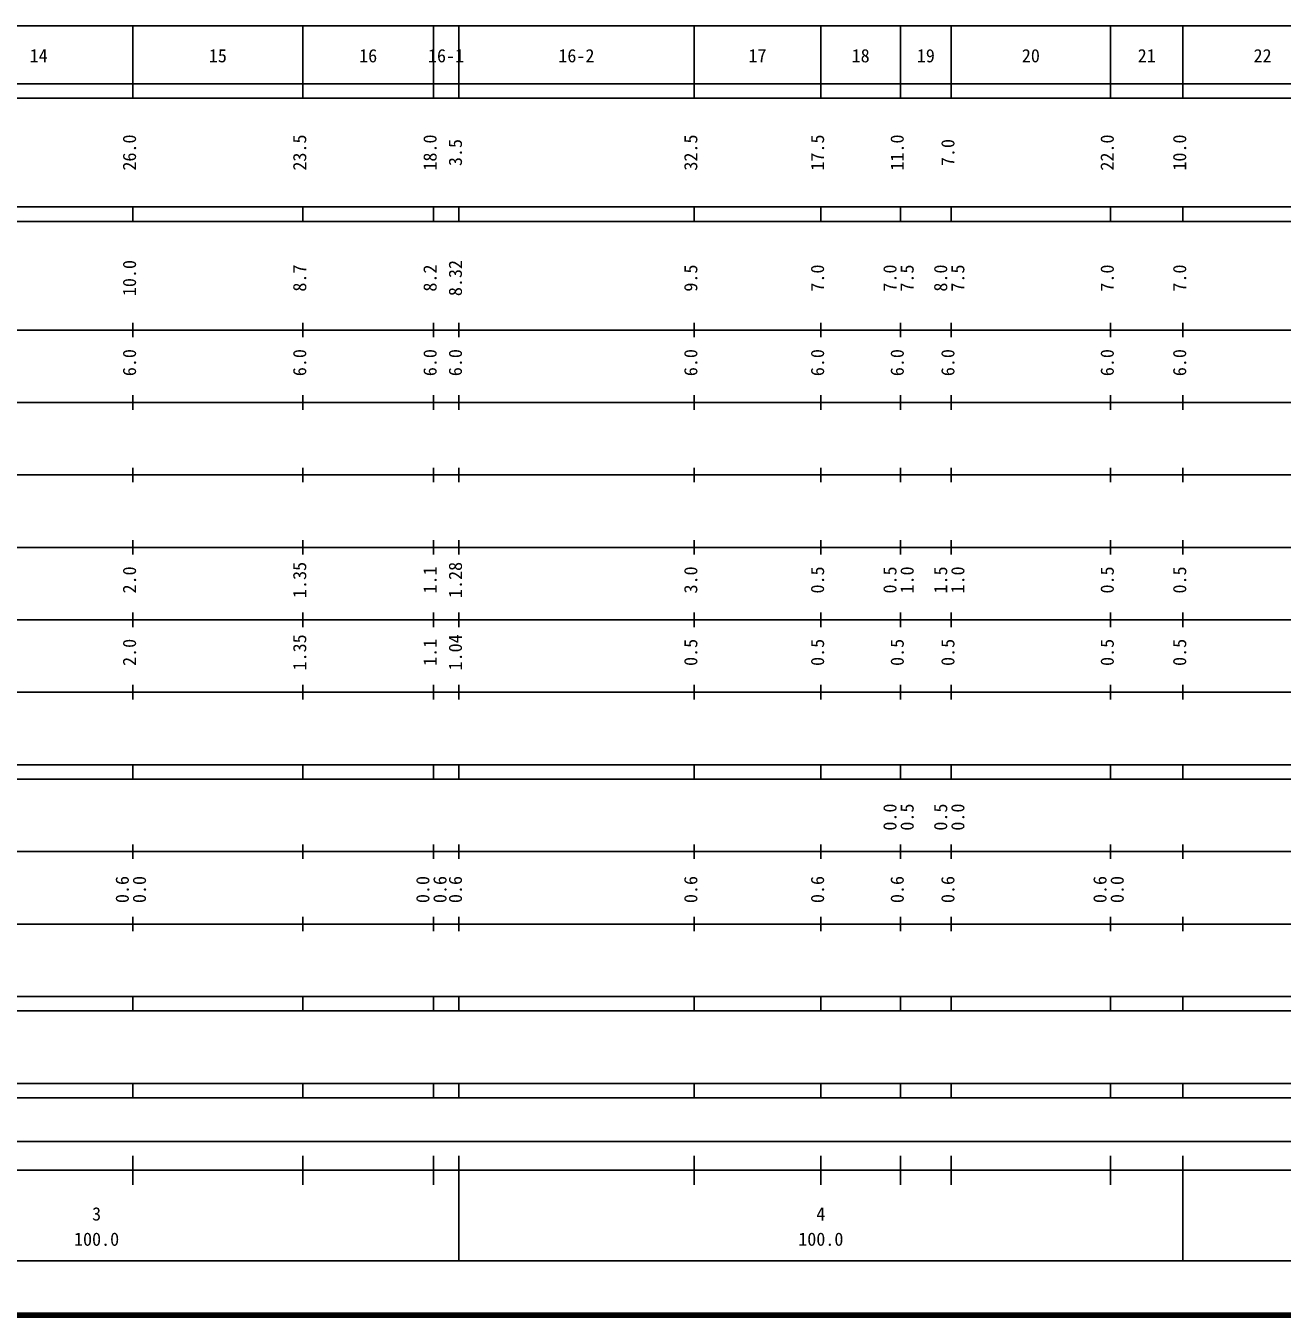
# Model space of a CAD drawing. Units: millimetres on the paper, enlarged 1000 times. Extents: x 40000 to 680000, y 20000 to 380000.
# Drawn here: x 308226 to 481708, y 20000 to 198000 of the extents above; entities that cross this region are included whole.
import ezdxf
from ezdxf.enums import TextEntityAlignment as Align

# ---------------------------------------------------------------- set-up
doc = ezdxf.new("R2010")
doc.units = ezdxf.units.MM
doc.header["$LTSCALE"] = 1000
doc.layers.add('M-TTL', color=2, linetype='Continuous', lineweight=140)
doc.layers.add('M-TTL-BAND', color=7, linetype='Continuous', lineweight=25)
doc.styles.add('ＭＳ ゴシック', font='')
doc.styles.get('ＭＳ ゴシック').set_extended_font_data('MS Gothic')

msp = doc.modelspace()

# ---------------------------------------------------------------- linework, layer by layer
at = {"layer": 'M-TTL'}
msp.add_line((40000, 20000), (680000, 20000), dxfattribs=at)
at = {"layer": 'M-TTL-BAND'}
for p, q in [((68000, 198000), (579000, 198000)), ((323000, 188000), (323000, 198000)), ((346500, 188000), (346500, 198000)), ((364500, 188000), (364500, 198000)), ((368000, 188000), (368000, 198000)), ((400500, 188000), (400500, 198000)), ((418000, 188000), (418000, 198000)), ((429000, 188000), (429000, 198000)), ((436000, 188000), (436000, 198000)), ((458000, 188000), (458000, 198000)), ((468000, 188000), (468000, 198000)), ((40000, 190000), (579000, 190000)), ((40000, 188000), (579000, 188000)), ((40000, 173000), (579000, 173000)), ((323000, 171000), (323000, 173000)), ((346500, 171000), (346500, 173000)), ((364500, 171000), (364500, 173000)), ((368000, 171000), (368000, 173000)), ((400500, 171000), (400500, 173000)), ((418000, 171000), (418000, 173000)), ((429000, 171000), (429000, 173000)), ((436000, 171000), (436000, 173000)), ((458000, 171000), (458000, 173000)), ((468000, 171000), (468000, 173000)), ((40000, 171000), (579000, 171000)), ((323000, 155000), (323000, 157000)), ((346500, 155000), (346500, 157000)), ((364500, 155000), (364500, 157000)), ((368000, 155000), (368000, 157000)), ((400500, 155000), (400500, 157000)), ((418000, 155000), (418000, 157000)), ((429000, 155000), (429000, 157000)), ((436000, 155000), (436000, 157000)), ((458000, 155000), (458000, 157000)), ((468000, 155000), (468000, 157000)), ((40000, 156000), (579000, 156000)), ((46000, 146000), (579000, 146000)), ((323000, 145000), (323000, 147000)), ((346500, 145000), (346500, 147000)), ((364500, 145000), (364500, 147000)), ((368000, 145000), (368000, 147000)), ((400500, 145000), (400500, 147000)), ((418000, 145000), (418000, 147000)), ((429000, 145000), (429000, 147000)), ((436000, 145000), (436000, 147000)), ((458000, 145000), (458000, 147000)), ((468000, 145000), (468000, 147000)), ((52000, 136000), (579000, 136000)), ((323000, 135000), (323000, 137000)), ((346500, 135000), (346500, 137000)), ((364500, 135000), (364500, 137000)), ((368000, 135000), (368000, 137000)), ((400500, 135000), (400500, 137000)), ((418000, 135000), (418000, 137000)), ((429000, 135000), (429000, 137000)), ((436000, 135000), (436000, 137000)), ((458000, 135000), (458000, 137000)), ((468000, 135000), (468000, 137000)), ((323000, 125000), (323000, 127000)), ((346500, 125000), (346500, 127000)), ((364500, 125000), (364500, 127000)), ((368000, 125000), (368000, 127000)), ((400500, 125000), (400500, 127000)), ((418000, 125000), (418000, 127000)), ((429000, 125000), (429000, 127000)), ((436000, 125000), (436000, 127000)), ((458000, 125000), (458000, 127000)), ((468000, 125000), (468000, 127000)), ((46000, 126000), (579000, 126000)), ((52000, 116000), (579000, 116000)), ((323000, 115000), (323000, 117000)), ((346500, 115000), (346500, 117000)), ((364500, 115000), (364500, 117000)), ((368000, 115000), (368000, 117000)), ((400500, 115000), (400500, 117000)), ((418000, 115000), (418000, 117000)), ((429000, 115000), (429000, 117000)), ((436000, 115000), (436000, 117000)), ((458000, 115000), (458000, 117000)), ((468000, 115000), (468000, 117000)), ((323000, 105000), (323000, 107000)), ((346500, 105000), (346500, 107000)), ((364500, 105000), (364500, 107000)), ((368000, 105000), (368000, 107000)), ((400500, 105000), (400500, 107000)), ((418000, 105000), (418000, 107000)), ((429000, 105000), (429000, 107000)), ((436000, 105000), (436000, 107000)), ((458000, 105000), (458000, 107000)), ((468000, 105000), (468000, 107000)), ((46000, 106000), (579000, 106000)), ((40000, 96000), (579000, 96000)), ((323000, 94000), (323000, 96000)), ((346500, 94000), (346500, 96000)), ((364500, 94000), (364500, 96000)), ((368000, 94000), (368000, 96000)), ((400500, 94000), (400500, 96000)), ((418000, 94000), (418000, 96000)), ((429000, 94000), (429000, 96000)), ((436000, 94000), (436000, 96000)), ((458000, 94000), (458000, 96000)), ((468000, 94000), (468000, 96000)), ((40000, 94000), (579000, 94000)), ((49000, 84000), (579000, 84000)), ((323000, 83000), (323000, 85000)), ((346500, 83000), (346500, 85000)), ((364500, 83000), (364500, 85000)), ((368000, 83000), (368000, 85000)), ((400500, 83000), (400500, 85000)), ((418000, 83000), (418000, 85000)), ((429000, 83000), (429000, 85000)), ((436000, 83000), (436000, 85000)), ((458000, 83000), (458000, 85000)), ((468000, 83000), (468000, 85000)), ((323000, 73000), (323000, 75000)), ((346500, 73000), (346500, 75000)), ((364500, 73000), (364500, 75000)), ((368000, 73000), (368000, 75000)), ((400500, 73000), (400500, 75000)), ((418000, 73000), (418000, 75000)), ((429000, 73000), (429000, 75000)), ((436000, 73000), (436000, 75000)), ((458000, 73000), (458000, 75000)), ((468000, 73000), (468000, 75000)), ((40000, 74000), (579000, 74000)), ((40000, 64000), (579000, 64000)), ((323000, 62000), (323000, 64000)), ((346500, 62000), (346500, 64000)), ((364500, 62000), (364500, 64000)), ((368000, 62000), (368000, 64000)), ((400500, 62000), (400500, 64000)), ((418000, 62000), (418000, 64000)), ((429000, 62000), (429000, 64000)), ((436000, 62000), (436000, 64000)), ((458000, 62000), (458000, 64000)), ((468000, 62000), (468000, 64000)), ((40000, 62000), (579000, 62000)), ((40000, 52000), (579000, 52000)), ((323000, 50000), (323000, 52000)), ((346500, 50000), (346500, 52000)), ((364500, 50000), (364500, 52000)), ((368000, 50000), (368000, 52000)), ((400500, 50000), (400500, 52000)), ((418000, 50000), (418000, 52000)), ((429000, 50000), (429000, 52000)), ((436000, 50000), (436000, 52000)), ((458000, 50000), (458000, 52000)), ((468000, 50000), (468000, 52000)), ((40000, 50000), (579000, 50000)), ((71000, 44000), (565000, 44000)), ((323000, 38000), (323000, 42000)), ((346500, 38000), (346500, 42000)), ((364500, 38000), (364500, 42000)), ((368000, 27500), (368000, 42000)), ((400500, 38000), (400500, 42000)), ((418000, 38000), (418000, 42000)), ((429000, 38000), (429000, 42000)), ((436000, 38000), (436000, 42000)), ((458000, 38000), (458000, 42000)), ((468000, 27500), (468000, 42000)), ((40000, 40000), (579000, 40000)), ((68000, 27500), (579000, 27500))]:
    msp.add_line(p, q, dxfattribs=at)

# ---------------------------------------------------------------- texts
at = {"layer": 'M-TTL-BAND', "style": 'ＭＳ ゴシック'}
for s, p in [('14', (310000, 192405)), ('15', (334750, 192405)), ('16', (355500, 192405)), ('16-1', (366250, 192405)), ('16-2', (384250, 192405)), ('17', (409250, 192405)), ('18', (423500, 192405)), ('19', (432500, 192405)), ('20', (447000, 192405)), ('21', (463000, 192405)), ('22', (479000, 192405)), ('3', (318000, 32523)), ('4', (418000, 32523)), ('100.0', (318000, 29033)), ('100.0', (418000, 29033))]:
    msp.add_text(s, height=1833, dxfattribs=at).set_placement(p, align=Align.BOTTOM_CENTER)
for s, p in [('26.0', (324000, 180500)), ('23.5', (347500, 180500)), ('18.0', (365500, 180500)), ('3.5', (369000, 180500)), ('32.5', (401500, 180500)), ('17.5', (419000, 180500)), ('11.0', (430000, 180500)), ('7.0', (437000, 180500)), ('22.0', (459000, 180500)), ('10.0', (469000, 180500)), ('8.32', (369000, 163174)), ('10.0', (324000, 163174)), ('8.7', (347500, 163174)), ('8.2', (365500, 163174)), ('9.5', (401500, 163174)), ('7.0', (419000, 163174)), ('7.0', (429000, 163174)), ('7.5', (431370, 163174)), ('8.0', (436000, 163174)), ('7.5', (438370, 163174)), ('7.0', (459000, 163174)), ('7.0', (469000, 163174)), ('6.0', (324000, 151500)), ('6.0', (347500, 151500)), ('6.0', (365500, 151500)), ('6.0', (369000, 151500)), ('6.0', (401500, 151500)), ('6.0', (419000, 151500)), ('6.0', (430000, 151500)), ('6.0', (437000, 151500)), ('6.0', (459000, 151500)), ('6.0', (469000, 151500)), ('2.0', (324000, 121500)), ('1.35', (347500, 121500)), ('1.1', (365500, 121500)), ('1.28', (369000, 121500)), ('3.0', (401500, 121500)), ('0.5', (419000, 121500)), ('0.5', (429000, 121500)), ('1.0', (431370, 121500)), ('1.5', (436000, 121500)), ('1.0', (438370, 121500)), ('0.5', (459000, 121500)), ('0.5', (469000, 121500)), ('2.0', (324000, 111500)), ('1.35', (347500, 111500)), ('1.1', (365500, 111500)), ('1.04', (369000, 111500)), ('0.5', (401500, 111500)), ('0.5', (419000, 111500)), ('0.5', (430000, 111500)), ('0.5', (437000, 111500)), ('0.5', (459000, 111500)), ('0.5', (469000, 111500)), ('0.0', (429000, 88764)), ('0.5', (431370, 88764)), ('0.5', (436000, 88764)), ('0.0', (438370, 88764)), ('0.6', (323000, 78764)), ('0.0', (325370, 78764)), ('0.0', (364500, 78764)), ('0.6', (366870, 78764)), ('0.6', (369000, 78764)), ('0.6', (401500, 78764)), ('0.6', (419000, 78764)), ('0.6', (430000, 78764)), ('0.6', (437000, 78764)), ('0.6', (458000, 78764)), ('0.0', (460370, 78764))]:
    msp.add_text(s, height=1833, rotation=90, dxfattribs=at).set_placement(p, align=Align.BOTTOM_CENTER)

doc.saveas('drawing.dxf')
